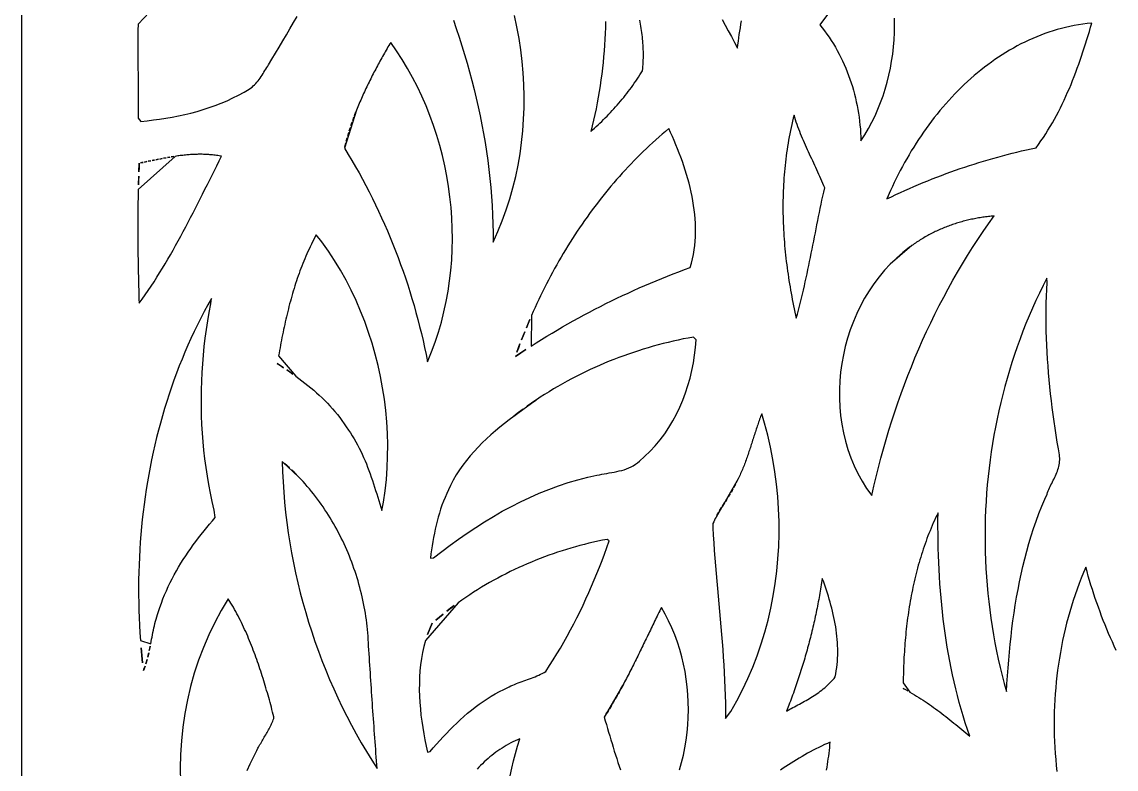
# Model space of a CAD drawing. Header units: metres. Extents: x -71 to 71, y -141 to 141.
# Drawn here: x -70.6 to -3.7, y 38.6 to 84.2 of the extents above; entities that cross this region are included whole.
import ezdxf

# ---------------------------------------------------------------- set-up
doc = ezdxf.new("R2010")
doc.units = ezdxf.units.M
doc.layers.add('HOLE', color=7, linetype='Continuous')
doc.layers.add('OUTER', color=7, linetype='Continuous')

msp = doc.modelspace()

# ---------------------------------------------------------------- linework, layer by layer
at = {"layer": 'HOLE'}
for points in [[(-61.403, 86.323), (-63.493, 84.089), (-63.493, 84.089), (-63.497, 83.707), (-63.5, 83.325), (-63.501, 82.943), (-63.501, 82.561), (-63.5, 82.179), (-63.498, 81.797), (-63.497, 81.415), (-63.495, 81.033), (-63.492, 80.651), (-63.491, 80.269), (-63.489, 79.887), (-63.488, 79.505), (-63.488, 79.123), (-63.489, 78.741), (-63.491, 78.359), (-63.328, 78.155), (-62.943, 78.194), (-62.558, 78.24), (-62.173, 78.291), (-61.788, 78.35), (-61.405, 78.417), (-61.022, 78.491), (-60.642, 78.573), (-60.263, 78.665), (-59.886, 78.765), (-59.513, 78.875), (-59.142, 78.995), (-58.775, 79.126), (-58.412, 79.267), (-58.053, 79.42), (-57.698, 79.584), (-57.349, 79.761), (-57.005, 79.95), (-56.701, 80.13), (-56.611, 80.188), (-56.526, 80.252), (-56.445, 80.32), (-56.367, 80.392), (-56.294, 80.468), (-56.224, 80.547), (-56.156, 80.629), (-56.091, 80.714), (-56.029, 80.802), (-55.968, 80.89), (-55.909, 80.981), (-55.851, 81.072), (-55.794, 81.164), (-55.737, 81.256), (-55.681, 81.348), (-55.624, 81.44), (-55.567, 81.53), (-55.51, 81.619), (-55.311, 81.95), (-55.089, 82.322), (-54.867, 82.695), (-54.647, 83.067), (-54.427, 83.441), (-54.208, 83.815), (-53.991, 84.19), (-53.774, 84.565)], [(-44.218, 84.342), (-44.036, 83.82), (-43.86, 83.297), (-43.691, 82.771), (-43.528, 82.243), (-43.372, 81.713), (-43.222, 81.181), (-43.079, 80.647), (-42.943, 80.111), (-42.814, 79.574), (-42.693, 79.034), (-42.578, 78.493), (-42.471, 77.951), (-42.37, 77.406), (-42.278, 76.861), (-42.193, 76.314), (-42.116, 75.766), (-42.046, 75.216), (-41.984, 74.665), (-41.931, 74.114), (-41.885, 73.561), (-41.848, 73.007), (-41.819, 72.453), (-41.798, 71.897), (-41.786, 71.341), (-41.782, 70.785), (-41.492, 71.43), (-41.226, 72.085), (-40.984, 72.749), (-40.767, 73.421), (-40.575, 74.1), (-40.406, 74.786), (-40.262, 75.477), (-40.141, 76.173), (-40.044, 76.873), (-39.97, 77.577), (-39.92, 78.282), (-39.892, 78.99), (-39.888, 79.698), (-39.906, 80.406), (-39.946, 81.114), (-40.01, 81.82), (-40.095, 82.524), (-40.202, 83.224), (-40.332, 83.921), (-40.483, 84.613)], [(-34.911, 84.247), (-34.922, 83.89), (-34.937, 83.533), (-34.956, 83.176), (-34.978, 82.82), (-35.004, 82.464), (-35.035, 82.108), (-35.069, 81.753), (-35.107, 81.398), (-35.15, 81.044), (-35.196, 80.69), (-35.247, 80.336), (-35.302, 79.984), (-35.362, 79.632), (-35.426, 79.28), (-35.495, 78.929), (-35.568, 78.579), (-35.645, 78.23), (-35.728, 77.882), (-35.815, 77.534), (-35.702, 77.635), (-35.589, 77.737), (-35.478, 77.84), (-35.367, 77.944), (-35.257, 78.049), (-35.147, 78.155), (-35.039, 78.262), (-34.931, 78.37), (-34.824, 78.479), (-34.718, 78.59), (-34.613, 78.701), (-34.508, 78.813), (-34.405, 78.926), (-34.303, 79.04), (-34.201, 79.155), (-34.101, 79.27), (-34.001, 79.387), (-33.903, 79.505), (-33.806, 79.624), (-33.71, 79.743), (-33.615, 79.864), (-33.521, 79.985), (-33.428, 80.108), (-33.336, 80.231), (-33.246, 80.355), (-33.157, 80.48), (-33.069, 80.606), (-32.982, 80.733), (-32.897, 80.861), (-32.813, 80.989), (-32.73, 81.119), (-32.649, 81.249), (-32.637, 81.379), (-32.626, 81.509), (-32.617, 81.638), (-32.611, 81.768), (-32.605, 81.898), (-32.602, 82.028), (-32.6, 82.158), (-32.6, 82.288), (-32.602, 82.418), (-32.605, 82.547), (-32.61, 82.677), (-32.617, 82.806), (-32.625, 82.936), (-32.635, 83.065), (-32.647, 83.194), (-32.66, 83.323), (-32.675, 83.451), (-32.691, 83.58), (-32.709, 83.708), (-32.729, 83.836), (-32.751, 83.963), (-32.774, 84.09), (-32.798, 84.217), (-32.824, 84.344)], [(-27.778, 84.387), (-27.593, 84.034), (-27.408, 83.683), (-27.221, 83.332), (-27.032, 82.981), (-26.843, 82.632), (-26.82, 82.841), (-26.795, 83.049), (-26.768, 83.257), (-26.739, 83.465), (-26.707, 83.672), (-26.674, 83.879), (-26.638, 84.085), (-26.6, 84.291)], [(-21.215, 84.845), (-21.818, 84.051), (-21.818, 84.051), (-21.667, 83.865), (-21.521, 83.677), (-21.38, 83.485), (-21.243, 83.29), (-21.112, 83.092), (-20.985, 82.891), (-20.862, 82.687), (-20.745, 82.48), (-20.632, 82.271), (-20.524, 82.06), (-20.42, 81.845), (-20.321, 81.629), (-20.227, 81.41), (-20.137, 81.19), (-20.052, 80.967), (-19.972, 80.742), (-19.896, 80.515), (-19.825, 80.287), (-19.758, 80.057), (-19.696, 79.826), (-19.638, 79.593), (-19.585, 79.359), (-19.536, 79.123), (-19.492, 78.887), (-19.452, 78.649), (-19.417, 78.411), (-19.386, 78.171), (-19.36, 77.931), (-19.338, 77.691), (-19.32, 77.45), (-19.307, 77.208), (-19.298, 76.966), (-19.061, 77.337), (-18.838, 77.716), (-18.631, 78.102), (-18.439, 78.495), (-18.261, 78.895), (-18.098, 79.3), (-17.95, 79.711), (-17.816, 80.127), (-17.696, 80.548), (-17.591, 80.972), (-17.5, 81.401), (-17.423, 81.832), (-17.36, 82.266), (-17.311, 82.702), (-17.276, 83.14), (-17.254, 83.58), (-17.247, 84.02), (-17.253, 84.46)], [(-3.696, 45.837), (-3.815, 46.096), (-3.933, 46.355), (-4.048, 46.616), (-4.16, 46.878), (-4.27, 47.141), (-4.378, 47.405), (-4.484, 47.67), (-4.586, 47.936), (-4.687, 48.204), (-4.785, 48.472), (-4.881, 48.741), (-4.974, 49.012), (-5.065, 49.283), (-5.153, 49.555), (-5.239, 49.829), (-5.322, 50.103), (-5.403, 50.378), (-5.481, 50.654), (-5.556, 50.931), (-5.698, 50.597), (-5.833, 50.261), (-5.964, 49.922), (-6.089, 49.582), (-6.209, 49.239), (-6.323, 48.895), (-6.432, 48.548), (-6.536, 48.2), (-6.634, 47.85), (-6.727, 47.499), (-6.814, 47.146), (-6.897, 46.791), (-6.973, 46.435), (-7.045, 46.078), (-7.111, 45.72), (-7.172, 45.361), (-7.227, 45.001), (-7.278, 44.64), (-7.323, 44.278), (-7.362, 43.915), (-7.396, 43.552), (-7.425, 43.188), (-7.449, 42.824), (-7.468, 42.459), (-7.481, 42.094), (-7.489, 41.729), (-7.491, 41.364), (-7.489, 40.999), (-7.481, 40.634), (-7.468, 40.268), (-7.449, 39.904), (-7.426, 39.539), (-7.397, 39.175), (-7.363, 38.812), (-7.323, 38.449)], [(-56.816, 38.507), (-56.634, 38.916), (-56.441, 39.32), (-56.235, 39.718), (-56.161, 39.858), (-56.121, 39.935), (-56.081, 40.01), (-56.039, 40.086), (-55.996, 40.161), (-55.953, 40.235), (-55.91, 40.31), (-55.866, 40.384), (-55.821, 40.458), (-55.777, 40.532), (-55.733, 40.606), (-55.689, 40.681), (-55.646, 40.755), (-55.603, 40.829), (-55.56, 40.904), (-55.518, 40.98), (-55.478, 41.055), (-55.438, 41.132), (-55.399, 41.208), (-55.362, 41.286), (-55.326, 41.364), (-55.292, 41.443), (-55.259, 41.523), (-55.228, 41.603), (-55.2, 41.685), (-55.186, 41.781), (-55.225, 41.928), (-55.264, 42.075), (-55.304, 42.222), (-55.343, 42.369), (-55.383, 42.516), (-55.424, 42.664), (-55.465, 42.811), (-55.506, 42.958), (-55.547, 43.105), (-55.589, 43.252), (-55.632, 43.399), (-55.675, 43.545), (-55.718, 43.692), (-55.763, 43.838), (-55.807, 43.985), (-55.852, 44.131), (-55.898, 44.277), (-55.945, 44.422), (-55.992, 44.568), (-56.039, 44.713), (-56.088, 44.858), (-56.137, 45.002), (-56.187, 45.147), (-56.237, 45.291), (-56.289, 45.434), (-56.341, 45.578), (-56.394, 45.72), (-56.448, 45.863), (-56.503, 46.005), (-56.558, 46.147), (-56.615, 46.288), (-56.673, 46.429), (-56.731, 46.569), (-56.791, 46.709), (-56.851, 46.848), (-56.913, 46.987), (-56.975, 47.125), (-57.039, 47.263), (-57.104, 47.4), (-57.17, 47.536), (-57.237, 47.672), (-57.305, 47.807), (-57.375, 47.942), (-57.445, 48.076), (-57.517, 48.209), (-57.59, 48.341), (-57.665, 48.473), (-57.741, 48.604), (-57.818, 48.735), (-57.976, 48.993), (-57.976, 48.993), (-58.406, 48.279), (-58.802, 47.545), (-59.165, 46.793), (-59.495, 46.025), (-59.791, 45.241), (-60.052, 44.444), (-60.28, 43.636), (-60.474, 42.817), (-60.633, 41.991), (-60.757, 41.158), (-60.846, 40.321), (-60.901, 39.48), (-60.92, 38.638), (-60.904, 37.797)], [(-30.387, 38.536), (-30.261, 38.984), (-30.152, 39.437), (-30.059, 39.894), (-29.983, 40.355), (-29.924, 40.818), (-29.881, 41.284), (-29.856, 41.751), (-29.846, 42.218), (-29.854, 42.686), (-29.879, 43.153), (-29.92, 43.619), (-29.978, 44.082), (-30.054, 44.544), (-30.146, 45.002), (-30.255, 45.455), (-30.382, 45.905), (-30.525, 46.349), (-30.685, 46.787), (-30.863, 47.218), (-31.058, 47.642), (-31.27, 48.058), (-31.5, 48.465), (-31.552, 48.359), (-31.604, 48.253), (-31.657, 48.147), (-31.709, 48.042), (-31.761, 47.936), (-31.813, 47.829), (-31.865, 47.723), (-31.916, 47.617), (-31.968, 47.511), (-32.019, 47.405), (-32.071, 47.298), (-32.122, 47.192), (-32.174, 47.085), (-32.225, 46.979), (-32.276, 46.873), (-32.328, 46.766), (-32.379, 46.66), (-32.431, 46.553), (-32.482, 46.447), (-32.533, 46.341), (-32.585, 46.234), (-32.636, 46.128), (-32.688, 46.022), (-32.74, 45.915), (-32.791, 45.809), (-32.843, 45.703), (-32.895, 45.597), (-32.947, 45.491), (-33, 45.385), (-33.052, 45.279), (-33.105, 45.173), (-33.157, 45.068), (-33.21, 44.962), (-33.263, 44.857), (-33.316, 44.751), (-33.37, 44.646), (-33.423, 44.541), (-33.477, 44.436), (-33.531, 44.331), (-33.586, 44.226), (-33.64, 44.122), (-33.695, 44.017), (-33.75, 43.913), (-33.806, 43.809), (-34.992, 41.771), (-34.992, 41.771), (-34.927, 41.539), (-34.861, 41.307), (-34.794, 41.075), (-34.727, 40.844), (-34.658, 40.612), (-34.589, 40.381), (-34.519, 40.151), (-34.449, 39.92), (-34.377, 39.69), (-34.305, 39.46), (-34.232, 39.231), (-34.159, 39.001), (-34.084, 38.772), (-34.009, 38.543)], [(-40.746, 38.178), (-40.645, 38.636), (-40.536, 39.093), (-40.419, 39.547), (-40.294, 39.998), (-40.16, 40.447), (-40.3, 40.386), (-40.439, 40.322), (-40.577, 40.255), (-40.712, 40.185), (-40.847, 40.112), (-40.98, 40.037), (-41.111, 39.958), (-41.24, 39.876), (-41.368, 39.792), (-41.495, 39.705), (-41.619, 39.616), (-41.742, 39.523), (-41.863, 39.429), (-41.982, 39.331), (-42.099, 39.232), (-42.214, 39.13), (-42.328, 39.025), (-42.439, 38.918), (-42.548, 38.809), (-42.656, 38.698), (-42.761, 38.585)], [(-21.399, 38.53), (-21.371, 38.701), (-21.344, 38.873), (-21.319, 39.045), (-21.296, 39.217), (-21.273, 39.389), (-21.252, 39.56), (-21.232, 39.732), (-21.212, 39.902), (-21.194, 40.073), (-21.176, 40.242), (-21.352, 40.163), (-21.528, 40.082), (-21.703, 39.998), (-21.878, 39.913), (-22.051, 39.826), (-22.223, 39.737), (-22.395, 39.646), (-22.565, 39.553), (-22.734, 39.459), (-22.903, 39.362), (-23.07, 39.264), (-23.237, 39.164), (-23.402, 39.062), (-23.567, 38.958), (-23.73, 38.853), (-23.892, 38.746), (-24.054, 38.637), (-24.214, 38.526)]]:
    msp.add_lwpolyline(points, dxfattribs=at)
for points in [[(-17.713, 73.425), (-17.439, 73.556), (-17.165, 73.685), (-16.89, 73.813), (-16.614, 73.938), (-16.337, 74.06), (-16.059, 74.181), (-15.781, 74.299), (-15.502, 74.416), (-15.222, 74.53), (-14.941, 74.642), (-14.66, 74.751), (-14.378, 74.859), (-14.095, 74.964), (-13.812, 75.067), (-13.528, 75.168), (-13.243, 75.267), (-12.957, 75.363), (-12.671, 75.458), (-12.384, 75.55), (-12.097, 75.64), (-11.809, 75.727), (-11.52, 75.813), (-11.23, 75.896), (-10.94, 75.977), (-10.65, 76.056), (-10.358, 76.132), (-10.066, 76.207), (-9.774, 76.279), (-9.481, 76.349), (-9.187, 76.416), (-8.893, 76.482), (-8.598, 76.545), (-8.444, 76.753), (-8.294, 76.964), (-8.148, 77.179), (-8.006, 77.395), (-7.867, 77.615), (-7.732, 77.837), (-7.601, 78.061), (-7.473, 78.288), (-7.348, 78.517), (-7.227, 78.748), (-7.109, 78.981), (-6.993, 79.216), (-6.881, 79.453), (-6.772, 79.691), (-6.665, 79.932), (-6.561, 80.173), (-6.46, 80.416), (-6.361, 80.66), (-6.265, 80.905), (-6.171, 81.152), (-6.079, 81.399), (-5.99, 81.647), (-5.902, 81.896), (-5.817, 82.146), (-5.733, 82.396), (-5.651, 82.647), (-5.571, 82.897), (-5.492, 83.149), (-5.415, 83.4), (-5.339, 83.651), (-5.265, 83.902), (-5.192, 84.153), (-5.463, 84.125), (-5.732, 84.091), (-5.999, 84.05), (-6.264, 84.004), (-6.527, 83.951), (-6.788, 83.892), (-7.047, 83.828), (-7.304, 83.758), (-7.558, 83.683), (-7.811, 83.601), (-8.061, 83.515), (-8.31, 83.423), (-8.556, 83.325), (-8.8, 83.223), (-9.041, 83.115), (-9.28, 83.002), (-9.517, 82.885), (-9.752, 82.763), (-9.985, 82.635), (-10.215, 82.504), (-10.443, 82.367), (-10.668, 82.226), (-10.891, 82.081), (-11.111, 81.931), (-11.329, 81.777), (-11.545, 81.619), (-11.758, 81.457), (-11.969, 81.292), (-12.177, 81.122), (-12.383, 80.948), (-12.586, 80.771), (-12.786, 80.59), (-12.984, 80.405), (-13.179, 80.217), (-13.372, 80.026), (-13.562, 79.832), (-13.749, 79.634), (-13.933, 79.433), (-14.115, 79.23), (-14.294, 79.023), (-14.47, 78.814), (-14.644, 78.602), (-14.815, 78.387), (-14.982, 78.17), (-15.147, 77.95), (-15.309, 77.728), (-15.469, 77.503), (-15.625, 77.277), (-15.778, 77.048), (-15.929, 76.817), (-16.076, 76.584), (-16.221, 76.35), (-16.362, 76.114), (-16.5, 75.876), (-16.636, 75.636), (-16.768, 75.395), (-16.897, 75.153), (-17.023, 74.909), (-17.146, 74.664), (-17.266, 74.418), (-17.382, 74.171), (-17.496, 73.923), (-17.713, 73.425)], [(-50.874, 76.51), (-50.645, 76.137), (-50.42, 75.761), (-50.2, 75.383), (-49.984, 75.003), (-49.772, 74.619), (-49.566, 74.233), (-49.363, 73.845), (-49.166, 73.454), (-48.973, 73.061), (-48.784, 72.665), (-48.6, 72.267), (-48.42, 71.867), (-48.245, 71.465), (-48.075, 71.06), (-47.909, 70.654), (-47.748, 70.245), (-47.591, 69.835), (-47.439, 69.422), (-47.292, 69.008), (-47.149, 68.592), (-47.01, 68.174), (-46.877, 67.755), (-46.747, 67.333), (-46.623, 66.91), (-46.503, 66.486), (-46.388, 66.06), (-46.277, 65.633), (-46.171, 65.204), (-46.07, 64.774), (-45.973, 64.343), (-45.881, 63.91), (-45.793, 63.476), (-45.549, 64.071), (-45.328, 64.674), (-45.127, 65.283), (-44.949, 65.899), (-44.791, 66.521), (-44.655, 67.147), (-44.54, 67.778), (-44.445, 68.412), (-44.371, 69.049), (-44.318, 69.689), (-44.286, 70.33), (-44.273, 70.972), (-44.281, 71.615), (-44.308, 72.257), (-44.356, 72.898), (-44.423, 73.537), (-44.509, 74.173), (-44.615, 74.807), (-44.74, 75.437), (-44.885, 76.063), (-45.048, 76.683), (-45.23, 77.298), (-45.43, 77.906), (-45.649, 78.507), (-45.886, 79.101), (-46.141, 79.686), (-46.415, 80.262), (-46.706, 80.828), (-47.015, 81.384), (-47.341, 81.929), (-47.685, 82.462), (-48.046, 82.983), (-48.102, 82.888), (-48.158, 82.794), (-48.213, 82.699), (-48.268, 82.604), (-48.323, 82.509), (-48.378, 82.413), (-48.433, 82.318), (-48.487, 82.222), (-48.542, 82.126), (-48.596, 82.03), (-48.649, 81.933), (-48.703, 81.836), (-48.756, 81.739), (-48.809, 81.642), (-48.862, 81.545), (-48.914, 81.447), (-48.966, 81.349), (-49.018, 81.251), (-49.069, 81.153), (-49.12, 81.054), (-49.171, 80.956), (-49.221, 80.857), (-49.271, 80.757), (-49.321, 80.658), (-49.37, 80.558), (-49.419, 80.459), (-49.467, 80.359), (-49.515, 80.258), (-49.563, 80.158), (-49.61, 80.057), (-49.656, 79.956), (-49.703, 79.855), (-49.748, 79.754), (-49.794, 79.652), (-49.838, 79.551), (-49.883, 79.449), (-49.926, 79.347), (-49.969, 79.244), (-50.012, 79.142), (-50.054, 79.039), (-50.096, 78.936), (-50.137, 78.833), (-50.874, 76.51)], [(-50.295, 78.418), (-50.333, 78.313), (-50.37, 78.209), (-50.295, 78.418)], [(-50.177, 78.729), (-50.217, 78.626), (-50.256, 78.522), (-50.177, 78.729)], [(-23.256, 66.132), (-23.188, 66.376), (-23.123, 66.622), (-23.058, 66.868), (-22.996, 67.114), (-22.935, 67.361), (-22.875, 67.608), (-22.817, 67.855), (-22.76, 68.103), (-22.704, 68.351), (-22.649, 68.6), (-22.596, 68.849), (-22.543, 69.098), (-22.49, 69.347), (-22.439, 69.596), (-22.388, 69.846), (-22.337, 70.096), (-22.287, 70.345), (-22.238, 70.595), (-22.188, 70.845), (-22.138, 71.095), (-22.089, 71.345), (-22.039, 71.595), (-21.99, 71.845), (-21.939, 72.095), (-21.889, 72.345), (-21.838, 72.594), (-21.787, 72.843), (-21.734, 73.092), (-21.682, 73.341), (-21.628, 73.59), (-21.573, 73.838), (-21.517, 74.086), (-21.573, 74.226), (-21.63, 74.365), (-21.688, 74.504), (-21.747, 74.642), (-21.808, 74.78), (-21.869, 74.918), (-21.931, 75.055), (-21.993, 75.193), (-22.057, 75.33), (-22.12, 75.467), (-22.184, 75.603), (-22.248, 75.74), (-22.312, 75.877), (-22.376, 76.014), (-22.44, 76.151), (-22.504, 76.288), (-22.567, 76.425), (-22.63, 76.563), (-22.692, 76.701), (-22.753, 76.839), (-22.814, 76.978), (-22.873, 77.117), (-22.932, 77.256), (-22.989, 77.396), (-23.045, 77.537), (-23.1, 77.678), (-23.153, 77.82), (-23.204, 77.963), (-23.254, 78.107), (-23.302, 78.251), (-23.348, 78.396), (-23.391, 78.543), (-23.44, 78.353), (-23.486, 78.163), (-23.531, 77.973), (-23.573, 77.782), (-23.614, 77.591), (-23.653, 77.399), (-23.69, 77.208), (-23.725, 77.015), (-23.759, 76.823), (-23.79, 76.63), (-23.82, 76.437), (-23.848, 76.244), (-23.875, 76.05), (-23.899, 75.856), (-23.922, 75.662), (-23.943, 75.468), (-23.963, 75.273), (-23.981, 75.078), (-23.997, 74.883), (-24.011, 74.688), (-24.024, 74.493), (-24.036, 74.297), (-24.045, 74.101), (-24.053, 73.906), (-24.06, 73.71), (-24.065, 73.514), (-24.068, 73.318), (-24.07, 73.122), (-24.071, 72.926), (-24.07, 72.73), (-24.067, 72.533), (-24.063, 72.337), (-24.058, 72.141), (-24.051, 71.945), (-24.043, 71.748), (-24.033, 71.552), (-24.022, 71.356), (-24.009, 71.16), (-23.996, 70.964), (-23.981, 70.768), (-23.964, 70.573), (-23.946, 70.377), (-23.927, 70.182), (-23.907, 69.986), (-23.885, 69.791), (-23.863, 69.596), (-23.839, 69.401), (-23.813, 69.207), (-23.787, 69.012), (-23.759, 68.818), (-23.73, 68.624), (-23.7, 68.431), (-23.669, 68.237), (-23.637, 68.044), (-23.604, 67.851), (-23.569, 67.659), (-23.534, 67.467), (-23.497, 67.275), (-23.46, 67.083), (-23.421, 66.892), (-23.381, 66.701), (-23.34, 66.511), (-23.299, 66.321), (-23.256, 66.132)], [(-50.513, 77.789), (-50.547, 77.684), (-50.581, 77.578), (-50.513, 77.789)], [(-50.407, 78.104), (-50.443, 77.999), (-50.478, 77.894), (-50.407, 78.104)], [(-39.469, 64.425), (-39.15, 64.628), (-38.831, 64.827), (-38.509, 65.025), (-38.187, 65.219), (-37.863, 65.411), (-37.538, 65.601), (-37.212, 65.787), (-36.884, 65.972), (-36.555, 66.153), (-36.225, 66.332), (-35.893, 66.509), (-35.56, 66.682), (-35.226, 66.854), (-34.891, 67.022), (-34.555, 67.188), (-34.217, 67.352), (-33.879, 67.512), (-33.539, 67.67), (-33.198, 67.826), (-32.856, 67.979), (-32.513, 68.129), (-32.169, 68.277), (-31.824, 68.422), (-31.477, 68.564), (-31.13, 68.704), (-30.782, 68.841), (-30.432, 68.975), (-30.082, 69.107), (-29.731, 69.236), (-29.658, 69.5), (-29.595, 69.765), (-29.543, 70.032), (-29.499, 70.3), (-29.465, 70.569), (-29.44, 70.839), (-29.424, 71.111), (-29.416, 71.383), (-29.416, 71.655), (-29.424, 71.928), (-29.44, 72.201), (-29.463, 72.475), (-29.493, 72.748), (-29.53, 73.021), (-29.574, 73.294), (-29.624, 73.566), (-29.679, 73.837), (-29.741, 74.108), (-29.808, 74.377), (-29.88, 74.646), (-29.957, 74.913), (-30.038, 75.178), (-30.124, 75.442), (-30.214, 75.704), (-30.308, 75.964), (-30.406, 76.222), (-30.506, 76.477), (-30.61, 76.73), (-30.716, 76.981), (-30.825, 77.229), (-30.936, 77.473), (-31.049, 77.715), (-31.25, 77.547), (-31.449, 77.376), (-31.646, 77.204), (-31.842, 77.03), (-32.036, 76.854), (-32.229, 76.675), (-32.42, 76.495), (-32.609, 76.313), (-32.797, 76.13), (-32.983, 75.944), (-33.167, 75.756), (-33.35, 75.567), (-33.531, 75.376), (-33.71, 75.183), (-33.888, 74.989), (-34.064, 74.793), (-34.238, 74.595), (-34.411, 74.395), (-34.582, 74.194), (-34.751, 73.991), (-34.918, 73.787), (-35.084, 73.581), (-35.248, 73.374), (-35.41, 73.165), (-35.571, 72.954), (-35.729, 72.742), (-35.886, 72.529), (-36.041, 72.314), (-36.195, 72.097), (-36.347, 71.88), (-36.497, 71.661), (-36.645, 71.44), (-36.791, 71.218), (-36.936, 70.995), (-37.078, 70.771), (-37.219, 70.545), (-37.359, 70.318), (-37.496, 70.09), (-37.632, 69.861), (-37.765, 69.631), (-37.897, 69.399), (-38.027, 69.166), (-38.155, 68.932), (-38.282, 68.697), (-38.406, 68.461), (-38.529, 68.224), (-38.65, 67.986), (-38.769, 67.747), (-38.886, 67.507), (-39.001, 67.266), (-39.115, 67.024), (-39.226, 66.781), (-39.336, 66.537), (-39.444, 66.293), (-39.469, 64.425)], [(-50.707, 77.153), (-50.737, 77.046), (-50.766, 76.939), (-50.707, 77.153)], [(-50.613, 77.472), (-50.645, 77.366), (-50.677, 77.259), (-50.613, 77.472)], [(-50.794, 76.832), (-50.822, 76.725), (-50.848, 76.617), (-50.794, 76.832)], [(-63.478, 74.004), (-63.485, 73.736), (-63.491, 73.469), (-63.497, 73.201), (-63.501, 72.934), (-63.504, 72.666), (-63.507, 72.399), (-63.509, 72.131), (-63.51, 71.863), (-63.51, 71.596), (-63.509, 71.328), (-63.508, 71.06), (-63.507, 70.793), (-63.504, 70.525), (-63.501, 70.257), (-63.498, 69.989), (-63.494, 69.722), (-63.489, 69.454), (-63.484, 69.186), (-63.479, 68.919), (-63.473, 68.651), (-63.467, 68.383), (-63.461, 68.116), (-63.454, 67.848), (-63.447, 67.581), (-63.44, 67.313), (-63.433, 67.046), (-63.243, 67.305), (-63.057, 67.566), (-62.874, 67.83), (-62.694, 68.096), (-62.517, 68.364), (-62.343, 68.634), (-62.171, 68.905), (-62.003, 69.179), (-61.836, 69.454), (-61.672, 69.731), (-61.511, 70.009), (-61.351, 70.289), (-61.193, 70.57), (-61.037, 70.852), (-60.883, 71.136), (-60.73, 71.42), (-60.579, 71.705), (-60.428, 71.991), (-60.279, 72.278), (-60.131, 72.565), (-59.984, 72.853), (-59.837, 73.141), (-59.692, 73.43), (-59.546, 73.719), (-59.401, 74.007), (-59.256, 74.296), (-59.111, 74.585), (-58.966, 74.874), (-58.82, 75.162), (-58.675, 75.45), (-58.529, 75.738), (-58.382, 76.025), (-58.461, 76.04), (-58.541, 76.053), (-58.62, 76.066), (-58.699, 76.078), (-58.779, 76.089), (-58.858, 76.099), (-58.937, 76.107), (-59.016, 76.115), (-59.096, 76.122), (-59.175, 76.128), (-59.254, 76.133), (-59.333, 76.137), (-59.412, 76.14), (-59.492, 76.142), (-59.571, 76.144), (-59.65, 76.145), (-59.729, 76.144), (-59.808, 76.144), (-59.887, 76.142), (-59.966, 76.14), (-60.045, 76.137), (-60.124, 76.133), (-60.203, 76.128), (-60.282, 76.123), (-60.361, 76.118), (-60.439, 76.111), (-60.518, 76.104), (-60.597, 76.097), (-60.676, 76.089), (-60.755, 76.08), (-60.833, 76.071), (-60.912, 76.061), (-60.991, 76.051), (-61.069, 76.041), (-61.148, 76.03), (-61.227, 76.018), (-63.478, 74.004)], [(-63.414, 75.607), (-63.428, 75.34), (-63.44, 75.073), (-63.414, 75.607)], [(-63.181, 75.653), (-63.259, 75.638), (-63.336, 75.623), (-63.181, 75.653)], [(-62.948, 75.7), (-63.025, 75.684), (-63.103, 75.669), (-62.948, 75.7)], [(-62.714, 75.747), (-62.792, 75.732), (-62.87, 75.716), (-62.714, 75.747)], [(-62.48, 75.794), (-62.558, 75.779), (-62.636, 75.763), (-62.48, 75.794)], [(-62.245, 75.84), (-62.324, 75.825), (-62.402, 75.81), (-62.245, 75.84)], [(-62.011, 75.885), (-62.089, 75.87), (-62.167, 75.855), (-62.011, 75.885)], [(-61.776, 75.928), (-61.854, 75.914), (-61.932, 75.9), (-61.776, 75.928)], [(-61.541, 75.969), (-61.619, 75.955), (-61.697, 75.942), (-61.541, 75.969)], [(-61.305, 76.006), (-61.384, 75.994), (-61.462, 75.982), (-61.305, 76.006)], [(-63.451, 74.806), (-63.461, 74.539), (-63.47, 74.271), (-63.451, 74.806)], [(-17.507, 69.441), (-17.862, 69.058), (-18.196, 68.656), (-18.51, 68.237), (-18.803, 67.802), (-19.076, 67.352), (-19.327, 66.889), (-19.557, 66.413), (-19.766, 65.925), (-19.952, 65.428), (-20.116, 64.922), (-20.258, 64.408), (-20.377, 63.889), (-20.472, 63.364), (-20.545, 62.835), (-20.594, 62.304), (-20.618, 61.772), (-20.619, 61.239), (-20.595, 60.708), (-20.547, 60.179), (-20.474, 59.653), (-20.375, 59.133), (-20.25, 58.618), (-20.1, 58.111), (-19.924, 57.613), (-19.721, 57.124), (-19.492, 56.647), (-19.235, 56.181), (-18.952, 55.73), (-18.641, 55.293), (-18.512, 55.87), (-18.376, 56.445), (-18.233, 57.018), (-18.084, 57.589), (-17.928, 58.158), (-17.765, 58.725), (-17.596, 59.29), (-17.42, 59.853), (-17.237, 60.412), (-17.047, 60.97), (-16.85, 61.524), (-16.647, 62.076), (-16.437, 62.625), (-16.22, 63.171), (-15.997, 63.714), (-15.766, 64.254), (-15.529, 64.791), (-15.285, 65.324), (-15.035, 65.854), (-14.777, 66.38), (-14.513, 66.902), (-14.242, 67.421), (-13.964, 67.935), (-13.68, 68.446), (-13.389, 68.953), (-13.091, 69.455), (-12.786, 69.953), (-12.474, 70.447), (-12.156, 70.936), (-11.83, 71.421), (-11.498, 71.901), (-11.159, 72.376), (-11.246, 72.369), (-11.333, 72.361), (-11.419, 72.352), (-11.505, 72.343), (-11.592, 72.332), (-11.678, 72.322), (-11.764, 72.31), (-11.85, 72.298), (-11.936, 72.285), (-12.022, 72.271), (-12.108, 72.257), (-12.194, 72.242), (-12.279, 72.226), (-12.364, 72.209), (-12.45, 72.192), (-12.535, 72.174), (-12.62, 72.156), (-12.704, 72.136), (-12.789, 72.116), (-12.874, 72.095), (-12.958, 72.074), (-13.042, 72.052), (-13.126, 72.029), (-13.21, 72.005), (-13.293, 71.981), (-13.376, 71.956), (-13.459, 71.93), (-13.542, 71.904), (-13.625, 71.876), (-13.707, 71.848), (-13.79, 71.82), (-13.872, 71.79), (-13.953, 71.76), (-14.035, 71.729), (-14.116, 71.698), (-14.197, 71.666), (-14.277, 71.633), (-14.358, 71.599), (-14.438, 71.565), (-14.518, 71.529), (-14.597, 71.493), (-14.676, 71.457), (-14.755, 71.42), (-14.834, 71.381), (-14.912, 71.343), (-14.99, 71.303), (-15.067, 71.263), (-15.144, 71.222), (-15.221, 71.18), (-15.298, 71.138), (-15.374, 71.094), (-15.449, 71.05), (-15.525, 71.006), (-15.6, 70.96), (-15.674, 70.914), (-15.749, 70.867), (-15.822, 70.82), (-15.896, 70.771), (-15.969, 70.722), (-16.041, 70.672), (-16.113, 70.622), (-16.185, 70.57), (-17.507, 69.441)], [(-53.843, 62.583), (-53.657, 62.448), (-53.473, 62.309), (-53.291, 62.169), (-53.11, 62.026), (-52.932, 61.88), (-52.756, 61.732), (-52.583, 61.581), (-52.412, 61.426), (-52.244, 61.269), (-52.079, 61.108), (-51.918, 60.943), (-51.76, 60.776), (-51.605, 60.604), (-51.454, 60.429), (-51.307, 60.25), (-51.164, 60.066), (-51.026, 59.879), (-50.891, 59.687), (-50.762, 59.491), (-50.636, 59.301), (-50.514, 59.124), (-50.397, 58.945), (-50.285, 58.763), (-50.178, 58.579), (-50.075, 58.392), (-49.976, 58.203), (-49.881, 58.012), (-49.789, 57.82), (-49.701, 57.625), (-49.617, 57.429), (-49.535, 57.231), (-49.457, 57.032), (-49.381, 56.832), (-49.307, 56.63), (-49.236, 56.428), (-49.166, 56.224), (-49.099, 56.02), (-49.032, 55.815), (-48.967, 55.61), (-48.903, 55.405), (-48.84, 55.199), (-48.778, 54.993), (-48.716, 54.787), (-48.654, 54.582), (-48.592, 54.376), (-48.485, 54.89), (-48.388, 55.586), (-48.314, 56.285), (-48.263, 56.985), (-48.235, 57.687), (-48.23, 58.389), (-48.247, 59.091), (-48.287, 59.792), (-48.35, 60.49), (-48.434, 61.186), (-48.54, 61.879), (-48.668, 62.568), (-48.818, 63.252), (-48.99, 63.93), (-49.182, 64.601), (-49.396, 65.266), (-49.631, 65.923), (-49.887, 66.571), (-50.164, 67.209), (-50.461, 67.838), (-50.779, 68.456), (-51.117, 69.062), (-51.475, 69.656), (-51.853, 70.236), (-52.251, 70.803), (-52.599, 71.217), (-52.676, 71.075), (-52.751, 70.933), (-52.824, 70.789), (-52.896, 70.645), (-52.967, 70.5), (-53.036, 70.354), (-53.104, 70.208), (-53.17, 70.061), (-53.234, 69.914), (-53.298, 69.766), (-53.359, 69.617), (-53.42, 69.468), (-53.479, 69.318), (-53.537, 69.167), (-53.594, 69.016), (-53.649, 68.865), (-53.703, 68.713), (-53.756, 68.56), (-53.808, 68.407), (-53.858, 68.254), (-53.908, 68.1), (-53.956, 67.946), (-54.003, 67.791), (-54.049, 67.636), (-54.094, 67.481), (-54.138, 67.325), (-54.182, 67.169), (-54.224, 67.012), (-54.265, 66.856), (-54.305, 66.698), (-54.344, 66.541), (-54.383, 66.383), (-54.42, 66.226), (-54.457, 66.067), (-54.493, 65.909), (-54.528, 65.75), (-54.563, 65.592), (-54.597, 65.433), (-54.63, 65.274), (-54.662, 65.114), (-54.694, 64.955), (-54.725, 64.796), (-54.755, 64.636), (-54.785, 64.476), (-54.814, 64.317), (-54.843, 64.157), (-54.871, 63.997), (-54.899, 63.837), (-53.843, 62.583)], [(-16.327, 70.465), (-16.74, 70.146), (-17.133, 69.804), (-16.327, 70.465)], [(-10.408, 43.323), (-10.378, 43.804), (-10.345, 44.286), (-10.309, 44.768), (-10.269, 45.25), (-10.226, 45.732), (-10.178, 46.213), (-10.125, 46.694), (-10.068, 47.174), (-10.006, 47.654), (-9.938, 48.132), (-9.864, 48.61), (-9.785, 49.086), (-9.699, 49.561), (-9.606, 50.034), (-9.506, 50.505), (-9.399, 50.975), (-9.284, 51.442), (-9.162, 51.907), (-9.031, 52.37), (-8.891, 52.83), (-8.743, 53.288), (-8.585, 53.742), (-8.418, 54.194), (-8.241, 54.642), (-8.054, 55.087), (-7.925, 55.39), (-7.891, 55.485), (-7.854, 55.579), (-7.814, 55.672), (-7.772, 55.766), (-7.728, 55.859), (-7.684, 55.952), (-7.638, 56.044), (-7.591, 56.137), (-7.545, 56.23), (-7.499, 56.323), (-7.455, 56.416), (-7.411, 56.51), (-7.369, 56.604), (-7.33, 56.698), (-7.293, 56.793), (-7.26, 56.888), (-7.229, 56.984), (-7.203, 57.081), (-7.182, 57.179), (-7.165, 57.278), (-7.154, 57.378), (-7.148, 57.479), (-7.149, 57.581), (-7.157, 57.684), (-7.171, 57.789), (-7.232, 58.145), (-7.3, 58.564), (-7.367, 58.984), (-7.431, 59.405), (-7.492, 59.826), (-7.55, 60.248), (-7.605, 60.67), (-7.657, 61.093), (-7.706, 61.517), (-7.751, 61.94), (-7.793, 62.364), (-7.831, 62.789), (-7.865, 63.214), (-7.895, 63.639), (-7.92, 64.064), (-7.942, 64.489), (-7.959, 64.915), (-7.971, 65.341), (-7.979, 65.766), (-7.981, 66.192), (-7.979, 66.618), (-7.971, 67.044), (-7.958, 67.47), (-7.94, 67.895), (-7.916, 68.321), (-7.939, 68.571), (-8.169, 68.12), (-8.392, 67.666), (-8.607, 67.208), (-8.816, 66.746), (-9.017, 66.281), (-9.211, 65.813), (-9.398, 65.342), (-9.577, 64.868), (-9.75, 64.39), (-9.915, 63.91), (-10.073, 63.428), (-10.224, 62.943), (-10.368, 62.455), (-10.504, 61.965), (-10.634, 61.473), (-10.756, 60.979), (-10.87, 60.483), (-10.978, 59.985), (-11.078, 59.486), (-11.171, 58.985), (-11.257, 58.482), (-11.335, 57.978), (-11.406, 57.473), (-11.47, 56.967), (-11.527, 56.46), (-11.576, 55.952), (-11.618, 55.443), (-11.652, 54.934), (-11.68, 54.424), (-11.7, 53.913), (-11.712, 53.403), (-11.717, 52.892), (-11.715, 52.382), (-11.706, 51.871), (-11.689, 51.361), (-11.664, 50.851), (-11.633, 50.341), (-11.594, 49.832), (-11.547, 49.324), (-11.493, 48.817), (-11.432, 48.31), (-11.363, 47.805), (-11.287, 47.3), (-11.203, 46.797), (-11.112, 46.296), (-11.013, 45.796), (-10.907, 45.298), (-10.794, 44.801), (-10.673, 44.306), (-10.544, 43.814), (-10.408, 43.323)], [(-62.718, 46.241), (-62.691, 46.38), (-62.665, 46.518), (-62.638, 46.657), (-62.611, 46.795), (-62.584, 46.934), (-62.555, 47.072), (-62.525, 47.209), (-62.493, 47.347), (-62.46, 47.483), (-62.424, 47.619), (-62.386, 47.755), (-62.345, 47.889), (-62.301, 48.023), (-62.241, 48.208), (-62.157, 48.47), (-62.067, 48.728), (-61.971, 48.984), (-61.869, 49.237), (-61.762, 49.487), (-61.649, 49.734), (-61.531, 49.978), (-61.408, 50.219), (-61.28, 50.458), (-61.148, 50.695), (-61.011, 50.928), (-60.871, 51.159), (-60.726, 51.388), (-60.578, 51.615), (-60.427, 51.839), (-60.272, 52.061), (-60.114, 52.28), (-59.953, 52.498), (-59.79, 52.713), (-59.625, 52.926), (-59.457, 53.137), (-59.288, 53.347), (-59.116, 53.554), (-58.944, 53.76), (-58.77, 53.964), (-58.838, 54.416), (-58.957, 54.931), (-59.067, 55.449), (-59.166, 55.969), (-59.256, 56.49), (-59.335, 57.013), (-59.405, 57.537), (-59.465, 58.062), (-59.515, 58.588), (-59.556, 59.115), (-59.586, 59.643), (-59.608, 60.171), (-59.62, 60.699), (-59.622, 61.228), (-59.615, 61.757), (-59.599, 62.285), (-59.574, 62.814), (-59.539, 63.341), (-59.496, 63.869), (-59.443, 64.395), (-59.382, 64.92), (-59.311, 65.445), (-59.232, 65.968), (-59.144, 66.489), (-59.047, 67.009), (-59.009, 67.344), (-59.233, 66.944), (-59.45, 66.541), (-59.661, 66.135), (-59.867, 65.726), (-60.066, 65.314), (-60.26, 64.899), (-60.447, 64.481), (-60.629, 64.061), (-60.805, 63.638), (-60.975, 63.213), (-61.139, 62.785), (-61.298, 62.354), (-61.451, 61.922), (-61.597, 61.487), (-61.739, 61.05), (-61.874, 60.611), (-62.004, 60.17), (-62.128, 59.727), (-62.247, 59.283), (-62.359, 58.837), (-62.466, 58.389), (-62.568, 57.939), (-62.664, 57.489), (-62.755, 57.037), (-62.839, 56.583), (-62.919, 56.129), (-62.993, 55.673), (-63.061, 55.216), (-63.124, 54.758), (-63.182, 54.3), (-63.234, 53.841), (-63.28, 53.381), (-63.322, 52.92), (-63.357, 52.459), (-63.388, 51.997), (-63.413, 51.535), (-63.433, 51.073), (-63.448, 50.611), (-63.457, 50.148), (-63.461, 49.685), (-63.46, 49.223), (-63.454, 48.761), (-63.442, 48.298), (-63.426, 47.837), (-63.404, 47.375), (-63.377, 46.914), (-63.345, 46.454), (-62.718, 46.241)], [(-39.549, 66.047), (-39.653, 65.801), (-39.755, 65.554), (-39.549, 66.047)], [(-40.808, 59.925), (-41.09, 59.702), (-41.37, 59.475), (-41.646, 59.243), (-41.918, 59.006), (-42.185, 58.763), (-42.446, 58.514), (-42.7, 58.259), (-42.947, 57.996), (-43.185, 57.725), (-43.414, 57.446), (-43.633, 57.159), (-43.841, 56.862), (-44.036, 56.555), (-44.219, 56.237), (-44.388, 55.909), (-44.517, 55.651), (-44.626, 55.421), (-44.728, 55.189), (-44.823, 54.953), (-44.912, 54.715), (-44.994, 54.475), (-45.07, 54.232), (-45.14, 53.988), (-45.206, 53.741), (-45.266, 53.493), (-45.322, 53.244), (-45.374, 52.993), (-45.422, 52.742), (-45.467, 52.49), (-45.509, 52.237), (-45.548, 51.984), (-45.585, 51.731), (-45.62, 51.478), (-45.426, 51.502), (-44.923, 51.89), (-44.414, 52.271), (-43.899, 52.642), (-43.377, 53.004), (-42.849, 53.355), (-42.314, 53.695), (-41.773, 54.022), (-41.225, 54.336), (-40.67, 54.636), (-40.109, 54.921), (-39.541, 55.19), (-38.966, 55.442), (-38.384, 55.676), (-37.796, 55.891), (-37.201, 56.087), (-36.599, 56.262), (-35.989, 56.416), (-35.441, 56.535), (-35.293, 56.57), (-35.143, 56.601), (-34.991, 56.629), (-34.839, 56.656), (-34.686, 56.682), (-34.532, 56.709), (-34.379, 56.737), (-34.227, 56.767), (-34.076, 56.8), (-33.927, 56.837), (-33.78, 56.88), (-33.635, 56.929), (-33.494, 56.985), (-33.355, 57.049), (-33.221, 57.123), (-33.091, 57.206), (-32.966, 57.301), (-32.846, 57.408), (-32.526, 57.684), (-32.191, 58.005), (-31.874, 58.344), (-31.576, 58.7), (-31.298, 59.071), (-31.038, 59.457), (-30.798, 59.856), (-30.576, 60.268), (-30.373, 60.691), (-30.188, 61.124), (-30.022, 61.565), (-29.875, 62.015), (-29.747, 62.471), (-29.637, 62.932), (-29.545, 63.398), (-29.472, 63.867), (-29.417, 64.338), (-29.38, 64.81), (-29.547, 64.981), (-29.856, 64.923), (-30.165, 64.862), (-30.473, 64.796), (-30.781, 64.728), (-31.087, 64.655), (-31.393, 64.579), (-31.698, 64.499), (-32.002, 64.415), (-32.305, 64.328), (-32.608, 64.237), (-32.909, 64.143), (-33.209, 64.044), (-33.508, 63.942), (-33.806, 63.837), (-34.102, 63.727), (-34.397, 63.614), (-34.691, 63.498), (-34.984, 63.377), (-35.275, 63.253), (-35.564, 63.125), (-35.852, 62.994), (-36.139, 62.859), (-36.424, 62.72), (-36.707, 62.577), (-36.988, 62.431), (-37.268, 62.281), (-37.546, 62.127), (-37.822, 61.97), (-38.096, 61.808), (-38.368, 61.644), (-38.638, 61.475), (-38.907, 61.303), (-40.808, 59.925)], [(-39.855, 65.306), (-39.953, 65.057), (-40.05, 64.808), (-39.855, 65.306)], [(-40.415, 63.803), (-40.101, 64.013), (-39.786, 64.221), (-40.415, 63.803)], [(-40.144, 64.558), (-40.236, 64.307), (-40.327, 64.055), (-40.144, 64.558)], [(-54.979, 63.358), (-54.788, 63.233), (-54.597, 63.107), (-54.979, 63.358)], [(-54.407, 62.979), (-54.218, 62.849), (-54.03, 62.717), (-54.407, 62.979)], [(-39.172, 61.127), (-39.436, 60.947), (-39.698, 60.763), (-39.172, 61.127)], [(-39.957, 60.576), (-40.241, 60.362), (-40.525, 60.145), (-39.957, 60.576)], [(-28.158, 53.988), (-28.209, 53.889), (-28.257, 53.789), (-28.304, 53.688), (-28.349, 53.586), (-28.364, 53.337), (-28.333, 52.872), (-28.3, 52.406), (-28.265, 51.94), (-28.227, 51.475), (-28.188, 51.01), (-28.148, 50.544), (-28.107, 50.079), (-28.065, 49.614), (-28.023, 49.148), (-27.98, 48.683), (-27.939, 48.218), (-27.897, 47.752), (-27.857, 47.287), (-27.818, 46.821), (-27.781, 46.355), (-27.746, 45.889), (-27.714, 45.423), (-27.684, 44.957), (-27.657, 44.491), (-27.633, 44.024), (-27.614, 43.557), (-27.598, 43.09), (-27.587, 42.623), (-27.58, 42.155), (-27.578, 41.687), (-27.261, 42.109), (-26.886, 42.766), (-26.537, 43.436), (-26.214, 44.119), (-25.917, 44.813), (-25.645, 45.518), (-25.398, 46.233), (-25.176, 46.956), (-24.98, 47.688), (-24.808, 48.426), (-24.662, 49.171), (-24.541, 49.921), (-24.444, 50.675), (-24.372, 51.433), (-24.325, 52.193), (-24.303, 52.954), (-24.305, 53.717), (-24.331, 54.479), (-24.381, 55.24), (-24.456, 55.999), (-24.555, 56.754), (-24.678, 57.506), (-24.825, 58.253), (-24.996, 58.995), (-25.19, 59.73), (-25.369, 60.295), (-25.402, 60.211), (-25.433, 60.127), (-25.464, 60.042), (-25.495, 59.957), (-25.526, 59.873), (-25.555, 59.787), (-25.585, 59.702), (-25.614, 59.617), (-25.643, 59.531), (-25.672, 59.446), (-25.7, 59.36), (-25.728, 59.274), (-25.756, 59.188), (-25.784, 59.102), (-25.812, 59.016), (-25.839, 58.93), (-25.867, 58.844), (-25.894, 58.758), (-25.922, 58.672), (-25.949, 58.586), (-25.977, 58.5), (-26.005, 58.414), (-26.032, 58.328), (-26.06, 58.242), (-26.088, 58.156), (-26.117, 58.07), (-26.145, 57.985), (-26.174, 57.899), (-26.203, 57.814), (-26.232, 57.728), (-26.262, 57.643), (-26.292, 57.558), (-26.322, 57.473), (-26.353, 57.389), (-26.385, 57.304), (-26.416, 57.22), (-26.449, 57.136), (-26.482, 57.052), (-26.515, 56.969), (-26.549, 56.886), (-26.584, 56.803), (-26.62, 56.72), (-26.656, 56.637), (-26.693, 56.555), (-26.73, 56.473), (-26.769, 56.392), (-26.808, 56.311), (-28.158, 53.988)], [(-54.683, 57.381), (-54.662, 56.756), (-54.63, 56.132), (-54.587, 55.509), (-54.534, 54.887), (-54.469, 54.266), (-54.394, 53.646), (-54.308, 53.028), (-54.212, 52.412), (-54.105, 51.797), (-53.987, 51.185), (-53.859, 50.575), (-53.721, 49.967), (-53.572, 49.363), (-53.413, 48.761), (-53.244, 48.162), (-53.065, 47.566), (-52.876, 46.974), (-52.677, 46.385), (-52.468, 45.8), (-52.249, 45.219), (-52.02, 44.642), (-51.781, 44.07), (-51.533, 43.502), (-51.275, 42.938), (-51.008, 42.38), (-50.732, 41.826), (-50.445, 41.278), (-50.15, 40.736), (-49.845, 40.199), (-49.531, 39.667), (-49.208, 39.142), (-48.876, 38.623), (-48.894, 38.857), (-48.912, 39.09), (-48.93, 39.324), (-48.947, 39.558), (-48.965, 39.792), (-48.982, 40.026), (-49, 40.259), (-49.017, 40.493), (-49.034, 40.727), (-49.051, 40.961), (-49.068, 41.195), (-49.085, 41.429), (-49.102, 41.662), (-49.118, 41.896), (-49.135, 42.13), (-49.151, 42.364), (-49.167, 42.598), (-49.183, 42.831), (-49.199, 43.065), (-49.215, 43.299), (-49.231, 43.533), (-49.247, 43.767), (-49.262, 44.001), (-49.277, 44.234), (-49.292, 44.468), (-49.308, 44.702), (-49.322, 44.936), (-49.337, 45.17), (-49.352, 45.403), (-49.366, 45.637), (-49.381, 45.871), (-49.395, 46.105), (-49.403, 46.306), (-49.415, 46.508), (-49.428, 46.709), (-49.445, 46.91), (-49.464, 47.111), (-49.485, 47.312), (-49.509, 47.512), (-49.536, 47.713), (-49.565, 47.913), (-49.596, 48.112), (-49.63, 48.312), (-49.667, 48.51), (-49.706, 48.709), (-49.747, 48.907), (-49.791, 49.104), (-49.837, 49.301), (-49.886, 49.497), (-49.937, 49.692), (-49.99, 49.887), (-50.046, 50.081), (-50.104, 50.275), (-50.164, 50.467), (-50.227, 50.659), (-50.292, 50.85), (-50.36, 51.04), (-50.43, 51.229), (-50.502, 51.417), (-50.576, 51.605), (-50.653, 51.791), (-50.732, 51.976), (-50.813, 52.16), (-50.896, 52.343), (-50.982, 52.524), (-51.07, 52.705), (-51.16, 52.884), (-51.252, 53.062), (-51.347, 53.239), (-51.443, 53.414), (-51.542, 53.588), (-51.643, 53.76), (-51.746, 53.932), (-51.851, 54.101), (-51.959, 54.269), (-52.068, 54.436), (-52.18, 54.6), (-52.293, 54.764), (-52.409, 54.925), (-52.527, 55.085), (-52.647, 55.243), (-52.769, 55.399), (-52.892, 55.554), (-53.018, 55.706), (-53.146, 55.857), (-53.276, 56.006), (-53.408, 56.153), (-53.542, 56.298), (-53.678, 56.441), (-54.683, 57.381)], [(-54.24, 56.991), (-54.386, 57.123), (-54.533, 57.253), (-54.24, 56.991)], [(-53.816, 56.581), (-53.955, 56.72), (-54.097, 56.857), (-53.816, 56.581)], [(-26.848, 56.23), (-26.889, 56.15), (-26.931, 56.07), (-26.848, 56.23)], [(-27.128, 55.696), (-27.183, 55.599), (-27.238, 55.503), (-27.128, 55.696)], [(-26.974, 55.99), (-27.024, 55.891), (-27.075, 55.793), (-26.974, 55.99)], [(-27.47, 55.126), (-27.529, 55.032), (-27.589, 54.939), (-27.47, 55.126)], [(-27.295, 55.408), (-27.353, 55.314), (-27.411, 55.22), (-27.295, 55.408)], [(-27.997, 54.279), (-28.052, 54.183), (-28.106, 54.086), (-27.997, 54.279)], [(-27.825, 54.564), (-27.883, 54.469), (-27.94, 54.374), (-27.825, 54.564)], [(-27.648, 54.845), (-27.707, 54.751), (-27.767, 54.658), (-27.648, 54.845)], [(-16.306, 43.292), (-16.17, 43.214), (-16.036, 43.134), (-15.902, 43.053), (-15.769, 42.971), (-15.637, 42.887), (-15.506, 42.802), (-15.376, 42.716), (-15.246, 42.629), (-15.117, 42.54), (-14.989, 42.45), (-14.861, 42.36), (-14.734, 42.268), (-14.608, 42.175), (-14.482, 42.082), (-14.356, 41.987), (-14.232, 41.892), (-14.107, 41.796), (-13.984, 41.699), (-13.86, 41.601), (-13.737, 41.503), (-13.615, 41.405), (-13.493, 41.306), (-13.371, 41.206), (-13.25, 41.106), (-13.129, 41.005), (-13.008, 40.905), (-12.887, 40.804), (-12.767, 40.702), (-12.647, 40.601), (-12.788, 41.009), (-12.923, 41.42), (-13.052, 41.833), (-13.175, 42.247), (-13.291, 42.663), (-13.403, 43.08), (-13.508, 43.499), (-13.608, 43.919), (-13.702, 44.341), (-13.791, 44.764), (-13.874, 45.188), (-13.953, 45.614), (-14.026, 46.04), (-14.094, 46.468), (-14.158, 46.896), (-14.216, 47.325), (-14.27, 47.755), (-14.319, 48.186), (-14.364, 48.617), (-14.405, 49.049), (-14.441, 49.481), (-14.473, 49.914), (-14.501, 50.347), (-14.525, 50.78), (-14.546, 51.213), (-14.562, 51.647), (-14.575, 52.08), (-14.584, 52.513), (-14.59, 52.947), (-14.593, 53.38), (-14.592, 53.812), (-14.588, 54.245), (-14.663, 54.09), (-14.736, 53.935), (-14.807, 53.78), (-14.877, 53.623), (-14.945, 53.466), (-15.012, 53.308), (-15.077, 53.15), (-15.141, 52.991), (-15.204, 52.831), (-15.264, 52.671), (-15.324, 52.51), (-15.382, 52.348), (-15.438, 52.187), (-15.493, 52.024), (-15.547, 51.861), (-15.599, 51.697), (-15.65, 51.533), (-15.699, 51.369), (-15.748, 51.204), (-15.794, 51.038), (-15.84, 50.873), (-15.884, 50.706), (-15.927, 50.539), (-15.968, 50.372), (-16.009, 50.205), (-16.048, 50.037), (-16.085, 49.869), (-16.122, 49.7), (-16.157, 49.531), (-16.191, 49.362), (-16.224, 49.192), (-16.256, 49.022), (-16.286, 48.852), (-16.316, 48.682), (-16.344, 48.511), (-16.371, 48.34), (-16.397, 48.169), (-16.421, 47.998), (-16.445, 47.826), (-16.468, 47.655), (-16.489, 47.483), (-16.51, 47.311), (-16.529, 47.139), (-16.548, 46.966), (-16.565, 46.794), (-16.581, 46.621), (-16.597, 46.449), (-16.611, 46.276), (-16.624, 46.104), (-16.637, 45.931), (-16.648, 45.758), (-16.659, 45.585), (-16.669, 45.413), (-16.677, 45.24), (-16.685, 45.067), (-16.692, 44.894), (-16.698, 44.722), (-16.703, 44.549), (-16.708, 44.377), (-16.711, 44.204), (-16.714, 44.032), (-16.716, 43.86), (-16.306, 43.292)], [(-45.913, 46.447), (-46.013, 46.082), (-46.097, 45.713), (-46.165, 45.34), (-46.219, 44.964), (-46.258, 44.584), (-46.284, 44.202), (-46.297, 43.818), (-46.298, 43.433), (-46.288, 43.047), (-46.267, 42.661), (-46.236, 42.275), (-46.196, 41.89), (-46.147, 41.507), (-46.091, 41.126), (-46.028, 40.747), (-45.958, 40.371), (-45.883, 39.999), (-45.802, 39.631), (-45.645, 39.661), (-45.45, 39.886), (-45.252, 40.111), (-45.052, 40.333), (-44.849, 40.553), (-44.644, 40.771), (-44.435, 40.986), (-44.224, 41.197), (-44.009, 41.404), (-43.791, 41.607), (-43.569, 41.806), (-43.344, 42), (-43.116, 42.188), (-42.883, 42.371), (-42.646, 42.548), (-42.405, 42.718), (-42.16, 42.882), (-41.911, 43.038), (-41.657, 43.187), (-41.398, 43.328), (-41.134, 43.46), (-40.92, 43.563), (-40.81, 43.617), (-40.7, 43.669), (-40.588, 43.718), (-40.476, 43.765), (-40.363, 43.81), (-40.249, 43.853), (-40.135, 43.896), (-40.02, 43.937), (-39.905, 43.978), (-39.791, 44.019), (-39.676, 44.06), (-39.562, 44.102), (-39.448, 44.145), (-39.335, 44.189), (-39.222, 44.234), (-39.111, 44.282), (-39, 44.332), (-38.891, 44.384), (-38.783, 44.439), (-38.676, 44.498), (-38.571, 44.56), (-38.339, 44.911), (-38.113, 45.265), (-37.891, 45.623), (-37.674, 45.984), (-37.462, 46.349), (-37.255, 46.717), (-37.053, 47.087), (-36.856, 47.461), (-36.663, 47.838), (-36.475, 48.217), (-36.291, 48.599), (-36.112, 48.983), (-35.937, 49.369), (-35.766, 49.758), (-35.6, 50.148), (-35.437, 50.54), (-35.279, 50.934), (-35.125, 51.33), (-34.975, 51.726), (-34.828, 52.125), (-34.686, 52.524), (-34.824, 52.622), (-35.102, 52.567), (-35.379, 52.509), (-35.655, 52.448), (-35.931, 52.383), (-36.206, 52.315), (-36.481, 52.243), (-36.754, 52.168), (-37.027, 52.09), (-37.299, 52.009), (-37.571, 51.924), (-37.841, 51.836), (-38.11, 51.745), (-38.378, 51.65), (-38.646, 51.552), (-38.912, 51.451), (-39.176, 51.347), (-39.44, 51.239), (-39.703, 51.128), (-39.964, 51.014), (-40.224, 50.897), (-40.482, 50.776), (-40.739, 50.652), (-40.994, 50.525), (-41.248, 50.395), (-41.501, 50.261), (-41.752, 50.125), (-42.001, 49.985), (-42.248, 49.842), (-42.494, 49.696), (-42.738, 49.546), (-42.98, 49.394), (-43.22, 49.238), (-43.458, 49.079), (-43.694, 48.917), (-43.929, 48.752), (-45.913, 46.447)], [(-23.857, 42.133), (-23.758, 42.187), (-23.658, 42.241), (-23.558, 42.294), (-23.457, 42.348), (-23.357, 42.401), (-23.256, 42.455), (-23.155, 42.509), (-23.054, 42.563), (-22.953, 42.618), (-22.853, 42.673), (-22.753, 42.729), (-22.653, 42.786), (-22.553, 42.844), (-22.455, 42.902), (-22.356, 42.962), (-22.259, 43.022), (-22.162, 43.084), (-22.067, 43.147), (-21.972, 43.212), (-21.879, 43.278), (-21.786, 43.345), (-21.695, 43.415), (-21.606, 43.486), (-21.517, 43.559), (-21.431, 43.634), (-21.346, 43.711), (-21.262, 43.79), (-21.181, 43.871), (-21.101, 43.955), (-21.024, 44.041), (-20.948, 44.13), (-20.875, 44.222), (-20.838, 44.411), (-20.806, 44.6), (-20.78, 44.79), (-20.758, 44.981), (-20.742, 45.172), (-20.73, 45.363), (-20.723, 45.555), (-20.72, 45.747), (-20.722, 45.939), (-20.728, 46.131), (-20.738, 46.323), (-20.752, 46.515), (-20.77, 46.706), (-20.792, 46.898), (-20.817, 47.089), (-20.845, 47.28), (-20.877, 47.471), (-20.913, 47.661), (-20.951, 47.851), (-20.992, 48.04), (-21.036, 48.229), (-21.082, 48.416), (-21.132, 48.603), (-21.183, 48.79), (-21.237, 48.975), (-21.292, 49.159), (-21.35, 49.343), (-21.41, 49.525), (-21.471, 49.706), (-21.534, 49.886), (-21.598, 50.065), (-21.664, 50.242), (-21.684, 50.111), (-21.704, 49.98), (-21.725, 49.85), (-21.747, 49.72), (-21.769, 49.589), (-21.791, 49.459), (-21.814, 49.329), (-21.837, 49.199), (-21.86, 49.069), (-21.884, 48.94), (-21.909, 48.81), (-21.934, 48.68), (-21.959, 48.551), (-21.985, 48.422), (-22.011, 48.293), (-22.038, 48.164), (-22.065, 48.035), (-22.092, 47.906), (-22.12, 47.777), (-22.149, 47.649), (-22.178, 47.52), (-22.207, 47.392), (-22.237, 47.264), (-22.267, 47.136), (-22.298, 47.008), (-22.329, 46.88), (-22.36, 46.753), (-22.392, 46.625), (-22.425, 46.498), (-22.458, 46.371), (-22.491, 46.243), (-22.525, 46.117), (-22.56, 45.99), (-22.594, 45.863), (-22.63, 45.737), (-22.665, 45.61), (-22.701, 45.484), (-22.738, 45.358), (-22.775, 45.232), (-22.813, 45.106), (-22.851, 44.98), (-22.889, 44.855), (-22.928, 44.729), (-22.968, 44.604), (-23.008, 44.479), (-23.048, 44.354), (-23.089, 44.23), (-23.13, 44.105), (-23.172, 43.981), (-23.214, 43.856), (-23.257, 43.732), (-23.3, 43.608), (-23.344, 43.484), (-23.388, 43.361), (-23.433, 43.237), (-23.478, 43.114), (-23.524, 42.991), (-23.57, 42.868), (-23.617, 42.745), (-23.664, 42.622), (-23.711, 42.5), (-23.857, 42.133)], [(-44.161, 48.583), (-44.391, 48.412), (-44.619, 48.237), (-44.161, 48.583)], [(-45.508, 47.507), (-45.661, 47.16), (-45.796, 46.806), (-45.508, 47.507)], [(-44.844, 48.059), (-45.068, 47.878), (-45.289, 47.694), (-44.844, 48.059)], [(-63.308, 45.994), (-63.266, 45.535), (-63.218, 45.077), (-63.308, 45.994)], [(-62.9, 45.417), (-62.866, 45.553), (-62.833, 45.69), (-62.9, 45.417)], [(-62.803, 45.827), (-62.774, 45.965), (-62.745, 46.103), (-62.803, 45.827)], [(-63.166, 44.62), (-63.113, 44.75), (-63.064, 44.881), (-63.166, 44.62)], [(-63.018, 45.014), (-62.976, 45.148), (-62.937, 45.282), (-63.018, 45.014)], [(-33.862, 43.705), (-33.918, 43.601), (-33.974, 43.498), (-33.862, 43.705)], [(-16.718, 43.516), (-16.579, 43.443), (-16.442, 43.368), (-16.718, 43.516)], [(-34.203, 43.085), (-34.261, 42.983), (-34.32, 42.88), (-34.203, 43.085)], [(-34.031, 43.394), (-34.088, 43.291), (-34.145, 43.188), (-34.031, 43.394)], [(-34.741, 42.171), (-34.803, 42.07), (-34.866, 41.97), (-34.741, 42.171)], [(-34.558, 42.473), (-34.619, 42.372), (-34.68, 42.271), (-34.558, 42.473)], [(-34.379, 42.778), (-34.438, 42.676), (-34.498, 42.575), (-34.379, 42.778)]]:
    msp.add_lwpolyline(points, close=True, dxfattribs=at)
at = {"layer": 'OUTER'}
msp.add_lwpolyline([(-70.594, -19.796), (-70.594, -11.57), (-70.594, -3.309), (-70.594, 4.963), (-70.594, 13.219), (-70.594, 21.435), (-70.594, 29.585), (-70.594, 37.645), (-70.594, 45.588), (-70.594, 53.39), (-70.594, 61.025), (-70.594, 68.469), (-70.594, 75.695), (-70.594, 82.679), (-70.594, 89.396)], dxfattribs=at)

doc.saveas('drawing.dxf')
